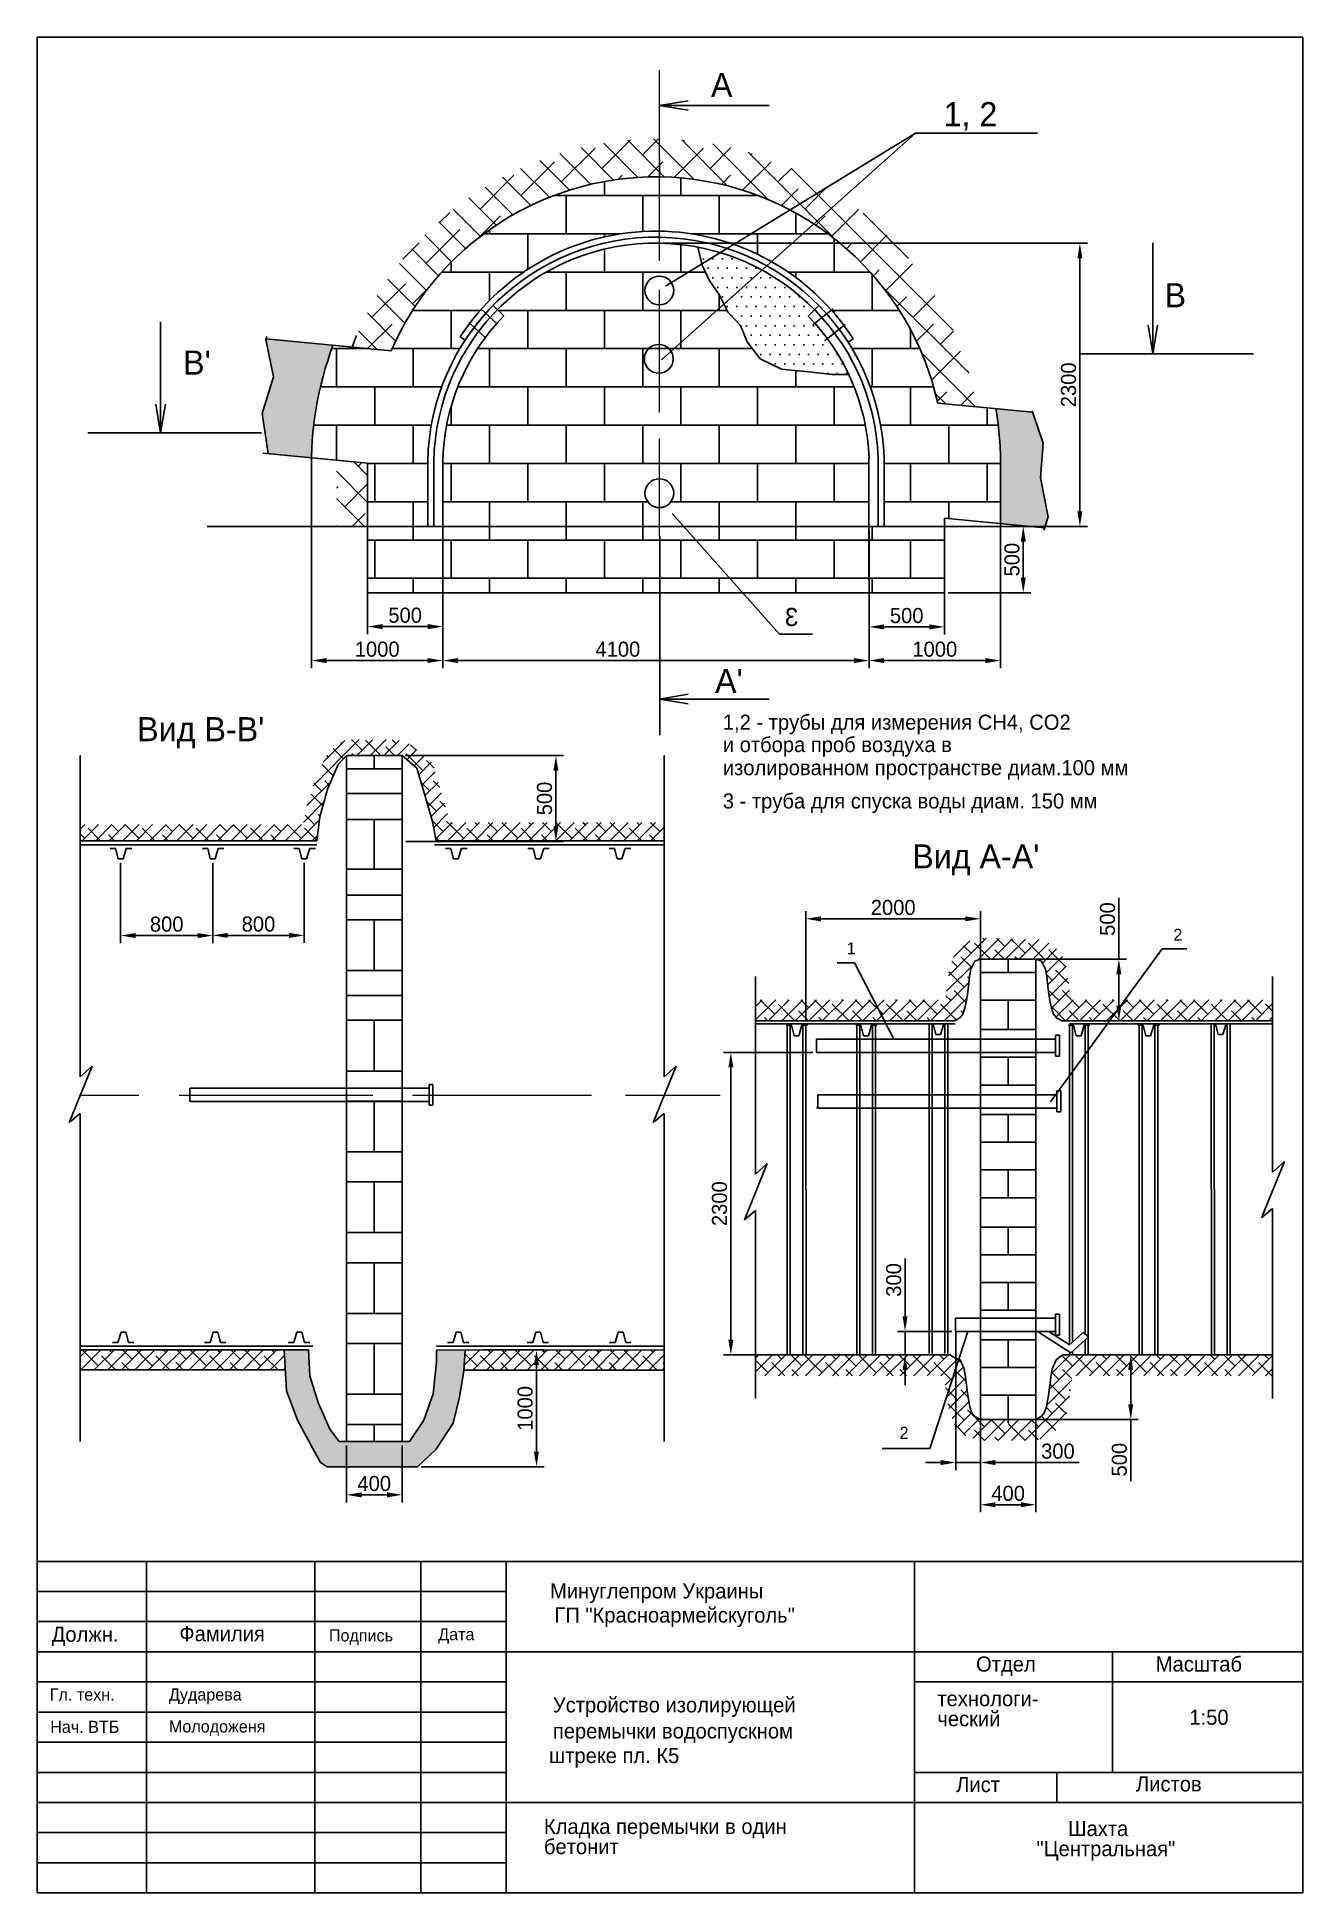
# Model space of a CAD drawing. Header units: millimetres. Extents: x 337 to 547, y -59 to 249.
import ezdxf

# ---------------------------------------------------------------- set-up
doc = ezdxf.new("R2010")
doc.units = ezdxf.units.MM
doc.dimstyles.new('ISO-25', dxfattribs={"dimtxt": 2.5, "dimasz": 2.5, "dimexe": 1.25, "dimexo": 0.625, "dimtad": 1, "dimtxsty": 'Standard', "dimcen": 2.5, "dimadec": 0, "dimazin": 0, "dimtfac": 1, "dimtmove": 0, "dimatfit": 3, "dimfxl": 0, "dimarcsym": 0})
pattern_1 = [(180, (881.691, 0), (0, 6.35), []), (90, (881.691, 0), (12.7, 8e-16), [6.35, -6.35]), (90, (875.341, 0), (12.7, 8e-16), [-6.35, 6.35])]
pattern_2 = [(135, (881.6907, 0), (2.245064, 2.245064), []), (45, (881.6907, 0), (6.735192, 2.245064), [7.9375, -4.7625])]

# ---------------------------------------------------------------- blocks, each defined once
blk = doc.blocks.new('*D1')
at = {"color": 0, "lineweight": -2}
for p, q in [((350.59, 111.56), (350.59, 98.23)), ((365.86, 111.56), (365.86, 98.23)), ((353.09, 99.48), (363.36, 99.48))]:
    blk.add_line(p, q, dxfattribs=at)
at = {"color": 0}
for points in [[(353.09, 99.9), (353.09, 99.07), (350.59, 99.48)], [(363.36, 99.9), (363.36, 99.07), (365.86, 99.48)]]:
    blk.add_solid(points, dxfattribs=at)
at = {"layer": 'Defpoints', "color": 0}
for p in [(350.59, 112.19), (365.86, 112.19), (365.86, 99.48)]:
    blk.add_point(p, dxfattribs=at)
at = {"color": 0, "insert": (358.23, 101.36), "char_height": 2.5, "attachment_point": 5}
blk.add_mtext('800', dxfattribs=at)
blk = doc.blocks.new('*D2')
at = {"color": 0, "lineweight": -2}
for p, q in [((365.86, 111.56), (365.86, 98.26)), ((381.04, 111.56), (381.04, 98.26)), ((368.36, 99.51), (378.54, 99.51))]:
    blk.add_line(p, q, dxfattribs=at)
at = {"color": 0}
for points in [[(368.36, 99.93), (368.36, 99.09), (365.86, 99.51)], [(378.54, 99.93), (378.54, 99.09), (381.04, 99.51)]]:
    blk.add_solid(points, dxfattribs=at)
at = {"layer": 'Defpoints', "color": 0}
for p in [(365.86, 112.19), (381.04, 112.19), (381.04, 99.51)]:
    blk.add_point(p, dxfattribs=at)
at = {"color": 0, "insert": (373.45, 101.38), "char_height": 2.5, "attachment_point": 5}
blk.add_mtext('800', dxfattribs=at)
blk = doc.blocks.new('*D3')
at = {"color": 0, "lineweight": -2}
for p, q in [((397.85, 129.33), (424.05, 129.33)), ((422.8, 126.83), (422.8, 117.61)), ((397.89, 115.11), (424.05, 115.11))]:
    blk.add_line(p, q, dxfattribs=at)
at = {"color": 0}
for points in [[(422.38, 126.83), (423.21, 126.83), (422.8, 129.33)], [(422.38, 117.61), (423.21, 117.61), (422.8, 115.11)]]:
    blk.add_solid(points, dxfattribs=at)
at = {"layer": 'Defpoints', "color": 0}
for p in [(397.22, 129.33), (397.27, 115.11), (422.8, 115.11)]:
    blk.add_point(p, dxfattribs=at)
at = {"color": 0, "insert": (420.92, 122.22), "char_height": 2.5, "attachment_point": 5, "rotation": 90}
blk.add_mtext('500', dxfattribs=at)
blk = doc.blocks.new('*D4')
at = {"color": 0, "lineweight": -2}
for p, q in [((388.05, 14.9), (388.05, 5.44)), ((397.27, 14.9), (397.27, 5.44)), ((390.55, 6.69), (394.77, 6.69))]:
    blk.add_line(p, q, dxfattribs=at)
at = {"color": 0}
for points in [[(390.55, 7.1), (390.55, 6.27), (388.05, 6.69)], [(394.77, 7.1), (394.77, 6.27), (397.27, 6.69)]]:
    blk.add_solid(points, dxfattribs=at)
at = {"layer": 'Defpoints', "color": 0}
for p in [(388.05, 15.52), (397.27, 15.52), (397.27, 6.69)]:
    blk.add_point(p, dxfattribs=at)
at = {"color": 0, "insert": (392.66, 8.56), "char_height": 2.5, "attachment_point": 5}
blk.add_mtext('400', dxfattribs=at)
blk = doc.blocks.new('*D8')
at = {"color": 0, "lineweight": -2}
for p, q in [((516.2, 95.55), (516.2, 105.76)), ((499.59, 95.55), (517.45, 95.55)), ((516.2, 87.84), (516.2, 93.05)), ((508.46, 85.34), (517.45, 85.34))]:
    blk.add_line(p, q, dxfattribs=at)
at = {"color": 0}
for points in [[(515.78, 93.05), (516.61, 93.05), (516.2, 95.55)], [(515.78, 87.84), (516.61, 87.84), (516.2, 85.34)]]:
    blk.add_solid(points, dxfattribs=at)
at = {"layer": 'Defpoints', "color": 0}
for p in [(498.96, 95.55), (507.84, 85.34), (516.2, 85.34)]:
    blk.add_point(p, dxfattribs=at)
at = {"color": 0, "insert": (514.32, 102.22), "char_height": 2.5, "attachment_point": 5, "rotation": 90}
blk.add_mtext('500', dxfattribs=at)
blk = doc.blocks.new('*D9')
at = {"color": 0, "lineweight": -2}
for p, q in [((493.22, 20.34), (493.22, 3.79)), ((502.44, 20.34), (502.44, 3.79)), ((495.72, 5.04), (499.94, 5.04))]:
    blk.add_line(p, q, dxfattribs=at)
at = {"color": 0}
for points in [[(495.72, 5.46), (495.72, 4.63), (493.22, 5.04)], [(499.94, 5.46), (499.94, 4.63), (502.44, 5.04)]]:
    blk.add_solid(points, dxfattribs=at)
at = {"layer": 'Defpoints', "color": 0}
for p in [(493.22, 20.96), (502.44, 20.96), (502.44, 5.04)]:
    blk.add_point(p, dxfattribs=at)
at = {"color": 0, "insert": (497.83, 6.92), "char_height": 2.5, "attachment_point": 5}
blk.add_mtext('400', dxfattribs=at)
blk = doc.blocks.new('*D10')
at = {"color": 0, "lineweight": -2}
for p, q in [((517.58, 29.92), (519.42, 29.92)), ((518.17, 27.42), (518.17, 21.69)), ((500.11, 19.19), (519.42, 19.19)), ((518.17, 19.19), (518.17, 8.98))]:
    blk.add_line(p, q, dxfattribs=at)
at = {"color": 0}
for points in [[(517.75, 27.42), (518.58, 27.42), (518.17, 29.92)], [(517.75, 21.69), (518.58, 21.69), (518.17, 19.19)]]:
    blk.add_solid(points, dxfattribs=at)
at = {"layer": 'Defpoints', "color": 0}
for p in [(516.96, 29.92), (518.17, 29.92), (499.49, 19.19)]:
    blk.add_point(p, dxfattribs=at)
at = {"color": 0, "insert": (516.29, 12.52), "char_height": 2.5, "attachment_point": 5, "rotation": 90}
blk.add_mtext('500', dxfattribs=at)
blk = doc.blocks.new('*D11')
at = {"color": 0, "lineweight": -2}
for p, q in [((465.43, 80.09), (450.58, 80.09)), ((451.83, 77.59), (451.83, 32.41)), ((465.4, 29.91), (450.58, 29.91))]:
    blk.add_line(p, q, dxfattribs=at)
at = {"color": 0}
for points in [[(451.41, 77.59), (452.24, 77.59), (451.83, 80.09)], [(451.41, 32.41), (452.24, 32.41), (451.83, 29.91)]]:
    blk.add_solid(points, dxfattribs=at)
at = {"layer": 'Defpoints', "color": 0}
for p in [(466.06, 80.09), (451.83, 29.91), (466.02, 29.91)]:
    blk.add_point(p, dxfattribs=at)
at = {"color": 0, "insert": (449.95, 55), "char_height": 2.5, "attachment_point": 5, "rotation": 90}
blk.add_mtext('2300', dxfattribs=at)
blk = doc.blocks.new('*D12')
at = {"color": 0, "lineweight": -2}
for p, q in [((464.28, 85.24), (464.28, 103.51)), ((490.75, 102.26), (466.78, 102.26)), ((493.25, 92.3), (493.25, 103.51))]:
    blk.add_line(p, q, dxfattribs=at)
at = {"color": 0}
for points in [[(466.78, 102.67), (466.78, 101.84), (464.28, 102.26)], [(490.75, 102.67), (490.75, 101.84), (493.25, 102.26)]]:
    blk.add_solid(points, dxfattribs=at)
at = {"layer": 'Defpoints', "color": 0}
for p in [(464.28, 102.26), (493.25, 91.67), (464.28, 84.61)]:
    blk.add_point(p, dxfattribs=at)
at = {"color": 0, "insert": (478.76, 104.13), "char_height": 2.5, "attachment_point": 5}
blk.add_mtext('2000', dxfattribs=at)
blk = doc.blocks.new('*D13')
at = {"color": 0, "lineweight": -2}
for p, q in [((489.13, 33.89), (489.13, 10.8)), ((493.22, 18.56), (493.22, 10.8)), ((486.63, 12.05), (484.13, 12.05)), ((489.13, 12.05), (493.22, 12.05)), ((495.72, 12.05), (509.63, 12.05))]:
    blk.add_line(p, q, dxfattribs=at)
at = {"color": 0}
for points in [[(486.63, 12.47), (486.63, 11.63), (489.13, 12.05)], [(495.72, 12.47), (495.72, 11.63), (493.22, 12.05)]]:
    blk.add_solid(points, dxfattribs=at)
at = {"layer": 'Defpoints', "color": 0}
for p in [(489.13, 34.51), (493.22, 19.19), (493.22, 12.05)]:
    blk.add_point(p, dxfattribs=at)
at = {"color": 0, "insert": (506.09, 13.92), "char_height": 2.5, "attachment_point": 5}
blk.add_mtext('300', dxfattribs=at)
blk = doc.blocks.new('*D14')
at = {"color": 0, "lineweight": -2}
for p, q in [((480.73, 36.3), (480.73, 45.88)), ((488.5, 33.8), (479.48, 33.8)), ((480.73, 29.91), (480.73, 33.8)), ((482.32, 29.91), (479.48, 29.91)), ((480.73, 27.41), (480.73, 24.91))]:
    blk.add_line(p, q, dxfattribs=at)
at = {"color": 0}
for points in [[(480.31, 36.3), (481.14, 36.3), (480.73, 33.8)], [(480.31, 27.41), (481.14, 27.41), (480.73, 29.91)]]:
    blk.add_solid(points, dxfattribs=at)
at = {"layer": 'Defpoints', "color": 0}
for p in [(480.73, 33.8), (489.13, 33.8), (482.94, 29.91)]:
    blk.add_point(p, dxfattribs=at)
at = {"color": 0, "insert": (478.85, 42.34), "char_height": 2.5, "attachment_point": 5, "rotation": 90}
blk.add_mtext('300', dxfattribs=at)
blk = doc.blocks.new('*D19')
at = {"color": 0, "lineweight": -2}
for p, q in [((410.76, 30.72), (420.83, 30.72)), ((419.58, 28.22), (419.58, 13.85)), ((400.45, 11.35), (420.83, 11.35))]:
    blk.add_line(p, q, dxfattribs=at)
at = {"color": 0}
for points in [[(419.16, 28.22), (419.99, 28.22), (419.58, 30.72)], [(419.16, 13.85), (419.99, 13.85), (419.58, 11.35)]]:
    blk.add_solid(points, dxfattribs=at)
at = {"layer": 'Defpoints', "color": 0}
for p in [(410.13, 30.72), (399.83, 11.35), (419.58, 11.35)]:
    blk.add_point(p, dxfattribs=at)
at = {"color": 0, "insert": (417.7, 21.03), "char_height": 2.5, "attachment_point": 5, "rotation": 90}
blk.add_mtext('1000', dxfattribs=at)
blk = doc.blocks.new('*D20')
at = {"color": 0, "lineweight": -2}
for p, q in [((404.06, 170.82), (404.06, 143.86)), ((474.75, 164.47), (474.75, 143.86)), ((406.56, 145.11), (472.25, 145.11))]:
    blk.add_line(p, q, dxfattribs=at)
at = {"color": 0}
for points in [[(406.56, 145.52), (406.56, 144.69), (404.06, 145.11)], [(472.25, 145.52), (472.25, 144.69), (474.75, 145.11)]]:
    blk.add_solid(points, dxfattribs=at)
at = {"layer": 'Defpoints', "color": 0}
for p in [(404.06, 171.45), (474.75, 165.1), (474.75, 145.11)]:
    blk.add_point(p, dxfattribs=at)
at = {"color": 0, "insert": (433.08, 146.98), "char_height": 2.5, "attachment_point": 5}
blk.add_mtext('4100', dxfattribs=at)
blk = doc.blocks.new('*D21')
at = {"color": 0, "lineweight": -2}
for p, q in [((474.75, 166.73), (474.75, 143.86)), ((496.57, 166.73), (496.57, 143.86)), ((477.25, 145.11), (494.07, 145.11))]:
    blk.add_line(p, q, dxfattribs=at)
at = {"color": 0}
for points in [[(477.25, 145.52), (477.25, 144.69), (474.75, 145.11)], [(494.07, 145.52), (494.07, 144.69), (496.57, 145.11)]]:
    blk.add_solid(points, dxfattribs=at)
at = {"layer": 'Defpoints', "color": 0}
for p in [(474.75, 167.36), (496.57, 167.36), (496.57, 145.11)]:
    blk.add_point(p, dxfattribs=at)
at = {"color": 0, "insert": (485.66, 146.98), "char_height": 2.5, "attachment_point": 5}
blk.add_mtext('1000', dxfattribs=at)
blk = doc.blocks.new('*D22')
at = {"color": 0, "lineweight": -2}
for p, q in [((440.59, 214.35), (510.98, 214.35)), ((509.73, 211.85), (509.73, 169.86)), ((441.54, 167.36), (510.98, 167.36))]:
    blk.add_line(p, q, dxfattribs=at)
at = {"color": 0}
for points in [[(509.32, 211.85), (510.15, 211.85), (509.73, 214.35)], [(509.32, 169.86), (510.15, 169.86), (509.73, 167.36)]]:
    blk.add_solid(points, dxfattribs=at)
at = {"layer": 'Defpoints', "color": 0}
for p in [(439.96, 214.35), (440.91, 167.36), (509.73, 167.36)]:
    blk.add_point(p, dxfattribs=at)
at = {"color": 0, "insert": (507.86, 190.85), "char_height": 2.5, "attachment_point": 5, "rotation": 90}
blk.add_mtext('2300', dxfattribs=at)
blk = doc.blocks.new('*D23')
at = {"color": 0, "lineweight": -2}
for p, q in [((487.88, 167.36), (501.59, 167.36)), ((500.34, 164.86), (500.34, 158.85)), ((487.87, 156.35), (501.59, 156.35))]:
    blk.add_line(p, q, dxfattribs=at)
at = {"color": 0}
for points in [[(499.93, 164.86), (500.76, 164.86), (500.34, 167.36)], [(499.93, 158.85), (500.76, 158.85), (500.34, 156.35)]]:
    blk.add_solid(points, dxfattribs=at)
at = {"layer": 'Defpoints', "color": 0}
for p in [(487.26, 167.36), (487.25, 156.35), (500.34, 156.35)]:
    blk.add_point(p, dxfattribs=at)
at = {"color": 0, "insert": (498.47, 161.85), "char_height": 2.5, "attachment_point": 5, "rotation": 90}
blk.add_mtext('500', dxfattribs=at)
blk = doc.blocks.new('*D24')
at = {"color": 0, "lineweight": -2}
for p, q in [((382.25, 178.14), (382.25, 143.86)), ((404.04, 177.18), (404.04, 143.86)), ((384.75, 145.11), (401.54, 145.11))]:
    blk.add_line(p, q, dxfattribs=at)
at = {"color": 0}
for points in [[(384.75, 145.52), (384.75, 144.69), (382.25, 145.11)], [(401.54, 145.52), (401.54, 144.69), (404.04, 145.11)]]:
    blk.add_solid(points, dxfattribs=at)
at = {"layer": 'Defpoints', "color": 0}
for p in [(382.25, 178.77), (404.04, 177.8), (404.04, 145.11)]:
    blk.add_point(p, dxfattribs=at)
at = {"color": 0, "insert": (393.15, 146.98), "char_height": 2.5, "attachment_point": 5}
blk.add_mtext('1000', dxfattribs=at)
blk = doc.blocks.new('*D25')
at = {"color": 0, "lineweight": -2}
for p, q in [((474.75, 162.31), (474.75, 149.44)), ((487.25, 162.18), (487.25, 149.44)), ((484.75, 150.69), (477.25, 150.69))]:
    blk.add_line(p, q, dxfattribs=at)
at = {"color": 0}
for points in [[(477.25, 151.11), (477.25, 150.27), (474.75, 150.69)], [(484.75, 151.11), (484.75, 150.27), (487.25, 150.69)]]:
    blk.add_solid(points, dxfattribs=at)
at = {"layer": 'Defpoints', "color": 0}
for p in [(474.75, 162.93), (487.25, 162.8), (474.75, 150.69)]:
    blk.add_point(p, dxfattribs=at)
at = {"color": 0, "insert": (481, 152.56), "char_height": 2.5, "attachment_point": 5}
blk.add_mtext('500', dxfattribs=at)
blk = doc.blocks.new('*D26')
at = {"color": 0, "lineweight": -2}
for p, q in [((391.54, 165.86), (391.54, 149.49)), ((404.04, 165.73), (404.04, 149.49)), ((401.54, 150.74), (394.04, 150.74))]:
    blk.add_line(p, q, dxfattribs=at)
at = {"color": 0}
for points in [[(394.04, 151.16), (394.04, 150.32), (391.54, 150.74)], [(401.54, 151.16), (401.54, 150.32), (404.04, 150.74)]]:
    blk.add_solid(points, dxfattribs=at)
at = {"layer": 'Defpoints', "color": 0}
for p in [(391.54, 166.49), (404.04, 166.36), (391.54, 150.74)]:
    blk.add_point(p, dxfattribs=at)
at = {"color": 0, "insert": (397.79, 152.62), "char_height": 2.5, "attachment_point": 5}
blk.add_mtext('500', dxfattribs=at)

msp = doc.modelspace()

# ---------------------------------------------------------------- hatches: boundary and pattern name
h = msp.add_hatch()
h.set_pattern_fill('ANSI38', color=256, style=0)
h.set_pattern_definition(pattern_2)
h.paths.add_polyline_path([(439.961, 228.339), (439.961, 231.643, -0.3595456), (492.683, 187.183), (486.142, 187.809, 0.3486617), (439.961, 225.353)])
h.paths.add_polyline_path([(439.961, 231.643), (439.961, 225.353, 0.3023223), (395.471, 196.488), (388.984, 197.109), (389.724, 199.046, -0.3016138)])
h = msp.add_hatch()
h.set_pattern_fill('BRICK', color=256, style=0)
h.set_pattern_definition(pattern_1)
h.paths.add_polyline_path([(471.278, 197.929), (472.12, 198.469, 0.2517057), (439.961, 216.352), (439.961, 225.353, -0.3486617), (486.142, 187.809), (495.795, 186.885, -0.0425202), (496.571, 177.21), (496.571, 167.824), (487.257, 168.715), (487.256, 167.355), (477.245, 167.355), (477.245, 178.757, 0.1349998)])
h.paths.add_polyline_path([(385.818, 197.412), (395.471, 196.488, -0.3023223), (439.961, 225.353), (439.961, 216.352, 0.2563067), (406.928, 198.84), (407.764, 198.29, 0.1549431), (401.562, 176.23), (401.562, 167.355), (391.562, 167.355), (391.562, 177.875), (382.25, 178.767, -0.0835957)])
h = msp.add_hatch()
h.set_pattern_fill('BRICK', color=256, style=0)
h.set_pattern_definition(pattern_1)
h.paths.add_polyline_path([(442.349, 172.869, -0.4142136), (439.961, 170.48), (439.961, 167.355), (474.745, 167.355), (474.745, 178.714, 0.1017331), (471.397, 192.558), (468.662, 192.557), (465.237, 192.928), (460.224, 193.428), (456.714, 195.18), (454.538, 198.014), (453.438, 200.681), (451.394, 202.878), (449.943, 205.718), (448.215, 208.21), (447.06, 210.71), (446.346, 213.696, 0.2510323), (413.105, 203.325), (414.167, 202.282), (413.023, 201.043, 0.1931803), (404.062, 176.272), (404.062, 167.355), (439.961, 167.355), (439.961, 170.48, -0.4142136), (437.572, 172.869, -1)])
h.paths.add_polyline_path([(437.572, 206.512, -1), (442.349, 206.512, -1)], flags=16)
h = msp.add_hatch()
h.set_pattern_fill('DOTS', color=256, style=0)
h.set_pattern_definition([(180, (874.2987, 141.9309), (-0.79375, 1.5875), [0, -1.5875])])
h.paths.add_polyline_path([(453.438, 200.681), (454.538, 198.014), (456.714, 195.18), (460.224, 193.428), (465.237, 192.928), (468.662, 192.557), (471.397, 192.558, 0.0840321), (464.657, 202.248), (465.728, 203.298, 0.1526515), (446.346, 213.696), (447.06, 210.71), (448.215, 208.21), (449.943, 205.718), (451.394, 202.878)])
for points in [[(385.818, 197.412), (374.719, 198.474), (374.696, 198.384), (375.971, 192.171), (374.058, 186.118), (375.042, 179.457), (382.25, 178.767, -0.0835957)], [(496.571, 177.21), (496.571, 167.824), (503.888, 167.124), (504.468, 168.98), (503.204, 175.439), (503.625, 181.196), (501.877, 186.303), (495.795, 186.885, -0.0425202)], [(381.961, 26.443), (381.744, 30.747), (377.745, 30.747), (378.111, 23.957), (379.931, 19.085), (382.207, 14.862), (383.733, 12.03), (384.872, 11.354), (399.826, 11.354), (402.946, 14.278), (405.742, 18.565), (406.791, 22.956), (407.538, 27.224), (407.738, 30.715), (402.999, 30.713), (402.999, 28.764), (402.415, 23.462), (400.881, 19.086), (398.486, 15.523), (386.832, 15.523), (385.298, 17.574), (383.355, 22.02)]]:
    msp.add_hatch(color=256).paths.add_polyline_path(points)
h = msp.add_hatch()
h.set_pattern_fill('ANSI38', color=256, style=0)
h.set_pattern_definition(pattern_2)
h.paths.add_polyline_path([(386.391, 178.37), (391.562, 177.875), (391.562, 167.355), (386.391, 167.355)])
h = msp.add_hatch()
h.set_pattern_fill('BRICK', color=256, style=0)
h.set_pattern_definition(pattern_1)
h.paths.add_polyline_path([(391.562, 167.355), (487.256, 167.355), (487.245, 156.345), (391.562, 156.345)])
h = msp.add_hatch()
h.set_pattern_fill('ANSI38', color=256, scale=0.5, style=0)
h.paths.add_polyline_path([(383.659, 119.182), (384.898, 123.778), (386.682, 127.849), (388.05, 129.332), (397.269, 129.332), (399.718, 127.253), (401.107, 122.599), (402.351, 118.432), (402.923, 115.22), (405.829, 115.22), (405.311, 118.123), (403.741, 123.385), (402.352, 128.039), (398.904, 131.051), (397.173, 131.837), (394.781, 131.99), (392.422, 131.99), (389.809, 131.99), (388.109, 131.99), (386.507, 131.222), (384.855, 129.509), (383.394, 126.781), (382.558, 124.556), (381.561, 121.386), (380.865, 117.91), (343.894, 117.91), (343.894, 115.22), (383.159, 115.22)])
h = msp.add_hatch()
h.set_pattern_fill('ANSI38', color=256, scale=0.5, style=0)
h.paths.add_polyline_path([(440.78, 118.26), (405.287, 118.26), (405.829, 115.22), (440.78, 115.22)])
h = msp.add_hatch()
h.set_pattern_fill('ANSI38', color=256, scale=0.5, style=0)
h.paths.add_polyline_path([(507.697, 93.203), (507.443, 94.558), (506.806, 96.159), (506.379, 96.912), (503.743, 98.786), (493.233, 99.053), (491.151, 98.527), (488.961, 96.315), (488.252, 94.654), (488.004, 93.414), (487.756, 91.432), (487.568, 89.88), (487.369, 88.84), (455.91, 88.84), (455.91, 85.34), (488.924, 85.34), (489.817, 85.814), (490.315, 86.453), (490.648, 87.45), (490.849, 88.446), (491.029, 89.342), (491.23, 91.012), (491.44, 92.751), (491.661, 93.898), (492.035, 94.686), (492.288, 95.219), (493.224, 95.553), (502.443, 95.553), (503.379, 95.219), (503.632, 94.686), (504.006, 93.898), (504.227, 92.751), (504.437, 91.012), (504.638, 89.342), (504.819, 88.446), (505.019, 87.45), (505.352, 86.453), (505.85, 85.814), (506.743, 85.34), (541.703, 85.34), (541.703, 88.84), (508.31, 88.84), (508.25, 89.137), (508.096, 89.898), (507.911, 91.431)])
h = msp.add_hatch()
h.set_pattern_fill('ANSI38', color=256, scale=0.5, style=0)
h.paths.add_polyline_path([(377.925, 27.418), (377.745, 30.747), (343.894, 30.747), (343.894, 27.418)])
h = msp.add_hatch()
h.set_pattern_fill('ANSI38', color=256, scale=0.5, style=0)
h.paths.add_polyline_path([(440.78, 27.393), (440.78, 30.722), (407.738, 30.715), (407.547, 27.385)])
h = msp.add_hatch()
h.set_pattern_fill('ANSI38', color=256, scale=0.5, style=0)
h.paths.add_polyline_path([(490.109, 28.53), (489.856, 29.063), (488.919, 29.397), (488.192, 29.914), (455.91, 29.907), (455.91, 26.407), (486.754, 26.414), (487.253, 25.983), (487.441, 24.436), (487.863, 21.624), (488.166, 20.237), (489.009, 18.254), (490.573, 16.655), (493.055, 15.715), (502.443, 15.686), (504.911, 16.54), (506.55, 18.096), (507.472, 20.146), (508.024, 22.766), (508.227, 24.436), (508.428, 26.095), (508.582, 26.419), (541.703, 26.427), (541.703, 29.927), (506.951, 29.919), (506.581, 29.699), (506.209, 29.442), (505.812, 29.063), (505.558, 28.53), (505.184, 27.743), (504.963, 26.596), (504.752, 24.857), (504.55, 23.187), (504.369, 22.292), (504.168, 21.295), (503.834, 20.298), (503.336, 19.66), (502.443, 19.186), (493.224, 19.186), (492.331, 19.66), (491.833, 20.298), (491.499, 21.295), (491.298, 22.292), (491.117, 23.187), (490.915, 24.857), (490.704, 26.596), (490.483, 27.743)])

# ---------------------------------------------------------------- linework, layer by layer
for p, q in [((336.73, 248.545), (546.73, 248.545)), ((336.73, 248.545), (336.73, -59.354)), ((546.73, 248.545), (546.73, -59.354)), ((439.961, 237.206), (444.737, 237.993)), ((439.961, 237.206), (444.737, 236.418)), ((439.961, 237.206), (458.179, 237.206)), ((482.483, 232.602), (440.326, 195.009)), ((441.006, 207.238), (482.483, 232.602)), ((482.452, 232.597), (502.703, 232.597)), ((439.961, 225.353), (439.961, 228.339)), ((446.346, 213.696), (447.06, 210.71)), ((521.824, 195.993), (521.824, 214.421)), ((447.06, 210.71), (448.215, 208.21)), ((448.215, 208.21), (449.943, 205.718)), ((414.167, 202.282), (412.392, 204.025)), ((449.943, 205.718), (451.394, 202.878)), ((466.443, 203.998), (464.657, 202.248)), ((357.222, 182.891), (357.222, 201.319)), ((413.023, 201.043), (414.167, 202.282)), ((451.394, 202.878), (453.438, 200.681)), ((453.438, 200.681), (454.538, 198.014)), ((521.824, 195.993), (521.037, 200.769)), ((521.824, 195.993), (522.611, 200.769)), ((374.82, 198.854), (374.696, 198.384)), ((374.696, 198.384), (375.971, 192.171)), ((395.471, 196.488), (374.719, 198.474)), ((389.724, 199.046), (388.984, 197.109)), ((406.928, 198.84), (407.764, 198.29)), ((454.538, 198.014), (456.714, 195.18)), ((472.12, 198.469), (471.278, 197.929)), ((456.714, 195.18), (460.224, 193.428)), ((509.733, 195.989), (538.564, 195.989)), ((375.971, 192.171), (374.058, 186.118)), ((460.224, 193.428), (465.237, 192.928)), ((465.237, 192.928), (468.662, 192.557)), ((468.662, 192.557), (471.397, 192.558)), ((357.222, 182.891), (356.435, 187.667)), ((357.222, 182.891), (358.01, 187.667)), ((374.058, 186.118), (375.042, 179.457)), ((501.877, 186.303), (486.142, 187.809)), ((501.798, 186.531), (503.625, 181.196)), ((345.132, 182.887), (373.963, 182.887)), ((391.542, 177.877), (374.218, 179.536)), ((474.745, 158.49), (474.745, 178.757)), ((476.245, 167.355), (476.245, 178.757)), ((477.245, 167.355), (477.245, 178.757)), ((503.625, 181.196), (503.204, 175.439)), ((391.562, 156.345), (391.562, 177.875)), ((401.562, 167.355), (401.562, 176.23)), ((402.562, 167.355), (402.562, 176.23)), ((404.062, 167.355), (404.062, 176.23)), ((496.571, 177.21), (496.571, 165.154)), ((503.204, 175.439), (504.468, 168.98)), ((442.085, 169.506), (459.924, 149.498)), ((487.245, 167.355), (364.926, 167.355)), ((487.257, 168.715), (487.245, 156.345)), ((503.888, 167.124), (487.257, 168.715)), ((504.468, 168.98), (503.763, 166.726)), ((440.03, 165.826), (440.03, 132.71)), ((487.245, 156.345), (391.562, 156.345)), ((459.924, 149.498), (465.35, 149.498)), ((439.961, 138.728), (444.737, 139.515)), ((439.961, 138.728), (444.737, 137.94)), ((439.961, 138.728), (458.179, 138.728)), ((343.894, 129.332), (343.894, 76.019)), ((386.682, 127.849), (388.05, 129.332)), ((388.05, 129.332), (388.05, 15.523)), ((388.05, 129.332), (397.269, 129.332)), ((392.659, 129.332), (392.659, 127.141)), ((397.269, 129.332), (397.269, 15.523)), ((399.718, 127.253), (397.269, 129.332)), ((440.78, 129.332), (440.78, 76.019)), ((384.898, 123.778), (386.682, 127.849)), ((388.05, 127.141), (397.269, 127.141)), ((401.107, 122.599), (399.718, 127.253)), ((383.659, 119.182), (384.898, 123.778)), ((388.05, 123.025), (397.269, 123.025)), ((402.351, 118.432), (401.107, 122.599)), ((383.659, 119.182), (383.159, 115.22)), ((383.659, 119.182), (383.659, 119.182)), ((388.05, 118.724), (397.269, 118.724)), ((392.659, 118.724), (392.659, 110.491)), ((402.351, 118.432), (402.923, 115.22)), ((343.894, 115.22), (383.159, 115.22)), ((343.894, 114.54), (383.159, 114.54)), ((349.753, 113.943), (348.874, 113.943)), ((350.193, 112.187), (349.753, 113.943)), ((351.512, 113.943), (350.984, 112.187)), ((352.441, 113.943), (351.512, 113.943)), ((365.029, 113.943), (364.149, 113.943)), ((365.468, 112.187), (365.029, 113.943)), ((366.787, 113.943), (366.26, 112.187)), ((367.717, 113.943), (366.787, 113.943)), ((380.204, 113.943), (379.325, 113.943)), ((380.644, 112.187), (380.204, 113.943)), ((381.963, 113.943), (381.435, 112.187)), ((382.892, 113.943), (381.963, 113.943)), ((402.648, 114.54), (440.78, 114.54)), ((402.923, 115.22), (440.78, 115.22)), ((405.363, 113.943), (404.484, 113.943)), ((405.803, 112.187), (405.363, 113.943)), ((407.122, 113.943), (406.594, 112.187)), ((408.051, 113.943), (407.122, 113.943)), ((419.016, 113.943), (418.137, 113.943)), ((419.456, 112.187), (419.016, 113.943)), ((420.775, 113.943), (420.248, 112.187)), ((421.704, 113.943), (420.775, 113.943)), ((432.53, 113.943), (431.65, 113.943)), ((432.97, 112.187), (432.53, 113.943)), ((434.289, 113.943), (433.761, 112.187)), ((435.218, 113.943), (434.289, 113.943)), ((350.984, 112.187), (350.193, 112.187)), ((366.26, 112.187), (365.468, 112.187)), ((381.435, 112.187), (380.644, 112.187)), ((406.594, 112.187), (405.803, 112.187)), ((420.248, 112.187), (419.456, 112.187)), ((433.761, 112.187), (432.97, 112.187)), ((388.05, 110.491), (397.269, 110.491)), ((388.05, 106.19), (397.269, 106.19)), ((388.05, 102.074), (397.269, 102.074)), ((392.659, 102.074), (392.659, 93.657)), ((492.288, 95.219), (493.224, 95.553)), ((493.224, 95.553), (493.224, 19.186)), ((493.224, 95.553), (502.443, 95.553)), ((497.834, 95.553), (497.834, 93.324)), ((502.443, 95.553), (502.443, 19.186)), ((503.379, 95.219), (502.443, 95.553)), ((504.876, 71.872), (523.395, 97.296)), ((523.395, 97.296), (527.46, 97.296)), ((388.05, 93.657), (397.269, 93.657)), ((455.91, 92.661), (455.91, 59.909)), ((472.359, 94.947), (469.467, 94.947)), ((478.879, 82.286), (472.359, 94.947)), ((491.23, 91.012), (491.44, 92.751)), ((491.44, 92.751), (491.661, 93.898)), ((491.661, 93.898), (492.035, 94.686)), ((492.035, 94.686), (492.288, 95.219)), ((493.224, 93.324), (502.443, 93.324)), ((503.632, 94.686), (503.379, 95.219)), ((504.006, 93.898), (503.632, 94.686)), ((504.227, 92.751), (504.006, 93.898)), ((504.437, 91.012), (504.227, 92.751)), ((541.703, 92.661), (541.703, 60.227)), ((388.05, 89.54), (397.269, 89.54)), ((490.849, 88.446), (491.029, 89.342)), ((491.029, 89.342), (491.23, 91.012)), ((504.638, 89.342), (504.437, 91.012)), ((504.819, 88.446), (504.638, 89.342)), ((489.817, 85.814), (490.315, 86.453)), ((490.315, 86.453), (490.648, 87.45)), ((490.648, 87.45), (490.849, 88.446)), ((493.224, 88.77), (502.443, 88.77)), ((497.834, 88.77), (497.834, 83.882)), ((505.019, 87.45), (504.819, 88.446)), ((505.352, 86.453), (505.019, 87.45)), ((505.85, 85.814), (505.352, 86.453)), ((388.05, 85.424), (397.269, 85.424)), ((392.659, 85.424), (392.659, 77.006)), ((455.91, 85.34), (488.924, 85.34)), ((455.91, 84.825), (489.06, 84.825)), ((461.869, 84.612), (460.989, 84.612)), ((461.174, 84.612), (461.187, 29.919)), ((461.674, 84.612), (461.687, 29.919)), ((462.308, 82.856), (461.869, 84.612)), ((463.627, 84.612), (463.1, 82.856)), ((464.556, 84.612), (463.627, 84.612)), ((463.782, 84.612), (463.795, 29.919)), ((464.282, 84.612), (464.295, 29.919)), ((473.414, 84.612), (472.535, 84.612)), ((472.72, 84.612), (472.733, 29.919)), ((473.22, 84.612), (473.233, 29.919)), ((473.854, 82.856), (473.414, 84.612)), ((475.173, 84.612), (474.645, 82.856)), ((476.102, 84.612), (475.173, 84.612)), ((475.328, 84.612), (475.341, 29.919)), ((475.828, 84.612), (475.841, 29.919)), ((485.396, 84.825), (484.517, 84.825)), ((484.702, 84.825), (484.715, 30.132)), ((485.202, 84.825), (485.215, 30.132)), ((485.836, 83.069), (485.396, 84.825)), ((487.155, 84.825), (486.627, 83.069)), ((488.084, 84.825), (487.155, 84.825)), ((487.31, 84.825), (487.322, 30.132)), ((487.81, 84.825), (487.822, 30.132)), ((488.924, 85.34), (489.817, 85.814)), ((493.224, 83.882), (502.443, 83.882)), ((506.743, 85.34), (505.85, 85.814)), ((506.743, 85.34), (541.703, 85.34)), ((506.743, 85.34), (541.703, 85.34)), ((506.743, 85.34), (541.703, 85.34)), ((506.743, 85.34), (541.703, 85.34)), ((508.7, 84.612), (507.82, 84.612)), ((508.005, 84.825), (541.703, 84.825)), ((508.005, 84.612), (508.018, 31.577)), ((508.505, 84.612), (508.518, 32.03)), ((509.139, 82.856), (508.7, 84.612)), ((510.459, 84.612), (509.931, 82.856)), ((511.388, 84.612), (510.459, 84.612)), ((510.613, 84.612), (510.625, 33.318)), ((511.113, 84.612), (511.126, 29.919)), ((520.245, 84.612), (519.366, 84.612)), ((519.551, 84.612), (519.564, 29.919)), ((520.051, 84.612), (520.064, 29.919)), ((520.685, 82.856), (520.245, 84.612)), ((522.004, 84.612), (521.476, 82.856)), ((522.933, 84.612), (522.004, 84.612)), ((522.159, 84.612), (522.172, 29.919)), ((522.659, 84.612), (522.672, 29.919)), ((532.227, 84.825), (531.348, 84.825)), ((531.533, 84.825), (531.546, 29.924)), ((532.033, 84.825), (532.046, 29.925)), ((532.667, 83.069), (532.227, 84.825)), ((533.986, 84.825), (533.458, 83.069)), ((534.915, 84.825), (533.986, 84.825)), ((534.141, 84.825), (534.154, 29.925)), ((534.641, 84.825), (534.654, 29.925)), ((463.1, 82.856), (462.308, 82.856)), ((466.057, 80.085), (466.057, 82.286)), ((466.057, 82.286), (505.699, 82.286)), ((505.699, 80.085), (466.057, 80.085)), ((474.645, 82.856), (473.854, 82.856)), ((486.627, 83.069), (485.836, 83.069)), ((506.348, 82.93), (505.708, 82.93)), ((505.708, 79.448), (505.708, 82.93)), ((506.348, 79.448), (506.348, 82.93)), ((509.931, 82.856), (509.139, 82.856)), ((521.476, 82.856), (520.685, 82.856)), ((533.458, 83.069), (532.667, 83.069)), ((345.856, 77.786), (342.065, 68.448)), ((343.894, 76.019), (345.856, 77.786)), ((388.05, 77.006), (397.269, 77.006)), ((442.742, 77.786), (438.951, 68.448)), ((440.78, 76.019), (442.742, 77.786)), ((493.224, 79.282), (502.443, 79.282)), ((497.834, 79.282), (497.834, 74.681)), ((505.708, 79.448), (506.348, 79.448)), ((362.086, 74.137), (362.086, 71.945)), ((362.12, 74.145), (401.761, 74.145)), ((401.77, 71.331), (401.77, 74.789)), ((402.41, 74.789), (401.77, 74.789)), ((402.41, 71.331), (402.41, 74.789)), ((493.224, 74.681), (502.443, 74.681)), ((493.224, 74.681), (502.443, 74.681)), ((401.761, 71.945), (362.12, 71.945)), ((388.05, 72.015), (397.269, 72.015)), ((392.659, 72.015), (392.659, 63.598)), ((401.77, 71.331), (402.41, 71.331)), ((466.023, 70.914), (466.068, 70.914)), ((466.272, 70.867), (466.272, 73.068)), ((466.272, 73.068), (505.914, 73.068)), ((505.914, 70.867), (466.272, 70.867)), ((506.563, 73.711), (505.923, 73.711)), ((505.923, 70.23), (505.923, 73.711)), ((506.563, 70.23), (506.563, 73.711)), ((342.065, 68.448), (343.894, 69.963)), ((343.894, 69.963), (343.894, 15.523)), ((438.951, 68.448), (440.78, 69.963)), ((440.78, 69.963), (440.78, 15.523)), ((493.224, 69.793), (502.443, 69.793)), ((497.834, 69.793), (497.834, 65.193)), ((505.923, 70.23), (506.563, 70.23)), ((493.224, 65.193), (502.443, 65.193)), ((388.05, 63.598), (397.269, 63.598)), ((457.872, 61.675), (454.081, 52.338)), ((455.91, 59.909), (457.872, 61.675)), ((543.665, 61.994), (539.874, 52.657)), ((541.703, 60.227), (543.665, 61.994)), ((388.05, 58.607), (397.269, 58.607)), ((392.659, 58.607), (392.659, 50.19)), ((493.224, 60.593), (502.443, 60.593)), ((497.834, 60.593), (497.834, 55.992)), ((493.224, 55.992), (502.443, 55.992)), ((493.224, 55.992), (502.443, 55.992)), ((454.081, 52.338), (455.91, 53.852)), ((455.91, 53.852), (455.91, 22.66)), ((539.874, 52.657), (541.703, 54.171)), ((541.703, 54.171), (541.703, 22.66)), ((388.05, 50.19), (397.269, 50.19)), ((493.224, 51.104), (502.443, 51.104)), ((497.834, 51.104), (497.834, 46.504)), ((493.224, 46.504), (502.443, 46.504)), ((388.05, 45.199), (397.269, 45.199)), ((392.659, 45.199), (392.659, 36.782)), ((493.224, 41.904), (502.443, 41.904)), ((497.834, 41.904), (497.834, 37.303)), ((493.224, 37.303), (502.443, 37.303)), ((493.224, 37.303), (502.443, 37.303)), ((388.05, 36.782), (397.269, 36.782)), ((489.104, 35.997), (505.699, 35.997)), ((489.104, 35.997), (489.104, 33.796)), ((505.708, 33.16), (505.708, 36.642)), ((505.708, 36.642), (506.348, 36.642)), ((506.348, 33.16), (506.348, 36.642)), ((382.498, 31.346), (343.894, 31.346)), ((349.21, 31.942), (350.139, 31.942)), ((350.139, 31.942), (350.667, 33.698)), ((350.667, 33.698), (351.458, 33.698)), ((351.458, 33.698), (351.898, 31.942)), ((351.898, 31.942), (352.777, 31.942)), ((364.486, 31.942), (365.415, 31.942)), ((365.415, 31.942), (365.942, 33.698)), ((365.942, 33.698), (366.734, 33.698)), ((366.734, 33.698), (367.174, 31.942)), ((367.174, 31.942), (368.053, 31.942)), ((378.387, 31.942), (379.316, 31.942)), ((379.316, 31.942), (379.843, 33.698)), ((379.843, 33.698), (380.635, 33.698)), ((380.635, 33.698), (381.075, 31.942)), ((381.075, 31.942), (381.954, 31.942)), ((388.05, 31.791), (397.269, 31.791)), ((392.659, 31.791), (392.659, 23.373)), ((440.78, 31.346), (402.978, 31.346)), ((404.807, 31.942), (405.736, 31.942)), ((405.736, 31.942), (406.264, 33.698)), ((406.264, 33.698), (407.055, 33.698)), ((407.055, 33.698), (407.495, 31.942)), ((407.495, 31.942), (408.375, 31.942)), ((418.022, 31.942), (418.952, 31.942)), ((418.952, 31.942), (419.479, 33.698)), ((419.479, 33.698), (420.271, 33.698)), ((420.271, 33.698), (420.71, 31.942)), ((420.71, 31.942), (421.59, 31.942)), ((431.687, 31.942), (432.616, 31.942)), ((432.616, 31.942), (433.144, 33.698)), ((433.144, 33.698), (433.935, 33.698)), ((433.935, 33.698), (434.375, 31.942)), ((434.375, 31.942), (435.254, 31.942)), ((491.139, 33.796), (484.813, 14.382)), ((505.699, 33.796), (489.104, 33.796)), ((493.224, 32.416), (502.443, 32.416)), ((497.834, 32.416), (497.834, 27.815)), ((502.689, 33.796), (508.22, 30.239)), ((504.568, 33.796), (508.018, 31.577)), ((505.708, 33.16), (506.348, 33.16)), ((508.018, 31.577), (510.265, 33.614)), ((508.22, 30.239), (511.147, 32.891)), ((510.265, 33.614), (511.147, 32.891)), ((510.626, 32.419), (510.626, 29.919)), ((343.894, 30.747), (381.744, 30.747)), ((377.745, 30.747), (378.111, 23.957)), ((381.744, 30.747), (381.961, 26.443)), ((402.415, 23.462), (402.999, 28.764)), ((402.999, 30.713), (440.78, 30.722)), ((402.999, 28.764), (402.999, 30.713)), ((407.538, 27.224), (407.738, 30.715)), ((455.91, 29.907), (488.192, 29.914)), ((488.919, 29.397), (488.192, 29.914)), ((489.856, 29.063), (488.919, 29.397)), ((490.109, 28.53), (489.856, 29.063)), ((490.483, 27.743), (490.109, 28.53)), ((490.704, 26.596), (490.483, 27.743)), ((493.224, 27.815), (502.443, 27.815)), ((504.963, 26.596), (505.184, 27.743)), ((505.184, 27.743), (505.558, 28.53)), ((505.558, 28.53), (505.812, 29.063)), ((505.812, 29.063), (506.209, 29.442)), ((506.209, 29.442), (506.581, 29.699)), ((506.581, 29.699), (506.951, 29.919)), ((506.951, 29.919), (541.703, 29.927)), ((508.018, 30.368), (508.018, 29.919)), ((508.518, 30.509), (508.518, 29.919)), ((343.894, 27.418), (377.925, 27.418)), ((381.961, 26.443), (383.355, 22.02)), ((406.791, 22.956), (407.538, 27.224)), ((407.547, 27.385), (440.78, 27.393)), ((490.915, 24.857), (490.704, 26.596)), ((491.117, 23.187), (490.915, 24.857)), ((504.55, 23.187), (504.752, 24.857)), ((504.752, 24.857), (504.963, 26.596)), ((378.111, 23.957), (379.931, 19.085)), ((383.355, 22.02), (385.298, 17.574)), ((388.05, 23.373), (397.269, 23.373)), ((400.881, 19.086), (402.415, 23.462)), ((405.742, 18.565), (406.782, 22.918)), ((491.298, 22.292), (491.117, 23.187)), ((491.499, 21.295), (491.298, 22.292)), ((493.224, 23.215), (502.443, 23.215)), ((497.834, 23.215), (497.834, 18.614)), ((504.168, 21.295), (504.369, 22.292)), ((504.369, 22.292), (504.55, 23.187)), ((379.931, 19.085), (382.207, 14.862)), ((398.486, 15.523), (400.881, 19.086)), ((402.946, 14.278), (405.742, 18.565)), ((491.833, 20.298), (491.499, 21.295)), ((492.331, 19.66), (491.833, 20.298)), ((493.224, 19.186), (492.331, 19.66)), ((493.224, 19.186), (502.443, 19.186)), ((502.443, 19.186), (503.336, 19.66)), ((503.336, 19.66), (503.834, 20.298)), ((503.834, 20.298), (504.168, 21.295)), ((385.298, 17.574), (386.832, 15.523)), ((386.832, 15.523), (398.486, 15.523)), ((388.05, 18.382), (397.269, 18.382)), ((392.659, 18.382), (392.659, 15.523)), ((382.207, 14.862), (383.733, 12.03)), ((399.826, 11.354), (402.946, 14.278)), ((484.813, 14.382), (476.922, 14.382)), ((383.733, 12.03), (384.872, 11.354)), ((384.872, 11.354), (399.826, 11.354)), ((336.73, -4.354), (546.73, -4.354)), ((354.884, -4.354), (354.884, -59.354)), ((382.787, -4.354), (382.787, -59.354)), ((400.377, -4.354), (400.377, -59.354)), ((414.561, -4.354), (414.561, -59.354)), ((482.294, -4.354), (482.294, -59.354)), ((336.73, -9.354), (414.561, -9.354)), ((336.73, -14.354), (414.561, -14.354)), ((336.73, -19.354), (546.73, -19.354)), ((515.125, -19.354), (515.125, -39.354)), ((336.73, -24.354), (414.561, -24.354)), ((482.294, -24.354), (546.73, -24.354)), ((336.73, -29.354), (414.561, -29.354)), ((336.73, -34.354), (414.561, -34.354)), ((336.73, -39.354), (414.561, -39.354)), ((482.294, -39.354), (546.73, -39.354)), ((505.928, -39.354), (505.928, -44.354)), ((336.73, -44.354), (546.73, -44.354)), ((336.73, -49.354), (414.561, -49.354)), ((336.73, -54.354), (414.561, -54.354)), ((336.73, -59.354), (546.73, -59.354))]:
    msp.add_line(p, q)
at = {"lineweight": 5}
for p, q in [((439.961, 211.413), (439.961, 243.075)), ((439.961, 186.263), (439.961, 206.622)), ((439.961, 165.743), (439.961, 181.871)), ((343.894, 72.984), (353.625, 72.984)), ((360.3, 72.984), (392.43, 72.984)), ((398.987, 72.984), (428.691, 72.984)), ((434.321, 72.984), (450.067, 72.984))]:
    msp.add_line(p, q, dxfattribs=at)
at = {"lineweight": 30}
for p, q in [((410.339, 203.455), (413.072, 201)), ((468.734, 203.444), (465.42, 200.797)), ((408.35, 201.172), (411.029, 198.765)), ((470.776, 200.874), (467.383, 198.164))]:
    msp.add_line(p, q, dxfattribs=at)
for centre in [(439.961, 206.512), (439.865, 195.169), (439.961, 172.869)]:
    msp.add_circle(centre, 2.389)
for radius, start, end in [(47.863, 12.44646, 156.61825), (38.863, 32.66613, 146.6822), (37.863, 1.91239, 181.91239), (36.863, 1.91239, 181.91239), (35.363, 138.2439, 181.91239), (35.363, 1.91239, 44.42801), (57.168, 159.60911, 181.27661), (57.168, 359.52516, 9.4556)]:
    msp.add_arc((439.404, 177.493), radius, start, end)

# ---------------------------------------------------------------- texts
for s, height, p in [('A', 4, (448.524, 238.595)), ('1, 2', 4, (487.114, 233.76)), ('B', 4, (523.776, 203.72)), ("B'", 4, (360.951, 192.545)), ("A'", 4, (449.209, 139.726)), ("Вид В-В'", 4, (353.327, 131.717)), ('1,2 - трубы для измерения СН4, СО2', 2.5, (450.488, 133.63)), ('и отбора проб воздуха в', 2.5, (450.488, 129.922)), ('изолированном пространстве диам.100 мм', 2.5, (450.488, 126.091)), ('3 - труба для спуска воды диам. 150 мм', 2.5, (450.488, 120.562)), ("Вид А-А'", 4, (481.921, 110.618)), ('2', 2, (525.248, 98.611)), ('1', 2, (471.045, 96.355)), ('2', 2, (479.816, 15.979)), ('Минуглепром Украины', 2.5, (421.831, -10.509)), ('ГП "Красноармейскуголь"', 2.5, (422.558, -14.505)), ('Должн.', 2.5, (339.152, -17.691)), ('Фамилия', 2.5, (360.324, -17.595)), ('Подпись', 2, (385.138, -17.634)), ('Дата', 2, (403.281, -17.448)), ('Отдел', 2.5, (492.512, -22.631)), ('Масштаб', 2.5, (522.325, -22.631)), ('Гл. техн.', 2, (338.829, -27.442)), ('Дударева', 2, (358.599, -27.442)), ('Устройство изолирующей', 2.5, (422.3, -29.408)), ('технологи-', 2.5, (486.087, -28.378)), ('Молодоженя', 2, (358.599, -32.742)), ('ческий', 2.5, (486.087, -31.712)), ('1:50', 2.5, (527.9, -31.464)), ('Нач. ВТБ', 2, (338.899, -32.807)), ('перемычки водоспускном', 2.5, (422.3, -33.74)), ('штреке пл. К5', 2.5, (421.666, -37.811)), ('Лист', 2.5, (489.206, -42.625)), ('Листов', 2.5, (519.039, -42.527)), ('Кладка перемычки в один', 2.5, (420.817, -49.587)), ('Шахта', 2.5, (507.777, -49.931)), ('бетонит', 2.5, (420.817, -52.92)), ('"Центральная"', 2.5, (502.539, -53.264))]:
    msp.add_text(s, height=height).set_placement(p)
at = {"text_generation_flag": 2}
msp.add_text('3', height=3, dxfattribs=at).set_placement((463.03, 150.838))

# ---------------------------------------------------------------- dimensions: what is measured, and where the dimension line sits
for base, p1, p2, angle, text, picture, middle in [((509.733, 167.355), (439.961, 214.352), (440.911, 167.355), 90, '2300', '*D22', (507.858, 190.854)), ((404.042, 145.107), (382.25, 178.767), (404.042, 177.8), 180, '1000', '*D24', (393.146, 146.982)), ((391.537, 150.741), (404.042, 166.357), (391.537, 166.486), 180, '500', '*D26', (397.79, 152.616)), ((496.571, 145.107), (474.745, 167.355), (496.571, 167.355), 180, '1000', '*D21', (485.658, 146.982)), ((500.344, 156.345), (487.256, 167.355), (487.245, 156.345), 90, '500', '*D23', (498.469, 161.85)), ((474.745, 150.689), (487.25, 162.805), (474.745, 162.934), 180, '500', '*D25', (480.998, 152.564)), ((422.798, 115.111), (397.224, 129.332), (397.269, 115.111), 90, '500', '*D3', (420.923, 122.222)), ((451.827, 29.909), (466.057, 80.085), (466.023, 29.909), 90, '2300', '*D11', (449.952, 54.997)), ((480.727, 33.796), (482.944, 29.913), (489.128, 33.796), 90, '300', '*D14', (478.852, 42.338)), ((419.576, 11.354), (410.131, 30.715), (399.826, 11.354), 90, '1000', '*D19', (417.701, 21.035))]:
    dim = msp.add_linear_dim(base=base, p1=p1, p2=p2, angle=angle, text=text, dimstyle='ISO-25')
    dim.commit()
    dim.dimension.update_dxf_attribs({"geometry": picture, "text_midpoint": middle})
for base, p1, p2, angle, text, picture, middle in [((474.745, 145.107), (404.062, 171.45), (474.745, 165.1), 180, '4100', '*D20', (433.077, 145.107)), ((516.198, 85.34), (498.963, 95.553), (507.838, 85.34), 90, '500', '*D8', (516.198, 102.22))]:
    dim = msp.add_linear_dim(base=base, p1=p1, p2=p2, angle=angle, text=text, dimstyle='ISO-25')
    dim.commit()
    dim.dimension.update_dxf_attribs({"geometry": picture, "text_midpoint": middle, "dimtype": 160})
for base, p1, p2, text, picture, middle in [((365.864, 99.484), (350.588, 112.187), (365.864, 112.187), '800', '*D1', (358.226, 101.359)), ((381.039, 99.51), (365.864, 112.187), (381.039, 112.187), '800', '*D2', (373.452, 101.385)), ((464.282, 102.258), (493.245, 91.671), (464.282, 84.612), '2000', '*D12', (478.764, 104.133)), ((502.443, 5.043), (493.224, 20.963), (502.443, 20.963), '400', '*D9', (497.834, 6.918)), ((397.269, 6.686), (388.05, 15.523), (397.269, 15.523), '400', '*D4', (392.659, 8.561))]:
    dim = msp.add_linear_dim(base=base, p1=p1, p2=p2, text=text, dimstyle='ISO-25')
    dim.commit()
    dim.dimension.update_dxf_attribs({"geometry": picture, "text_midpoint": middle})
dim = msp.add_linear_dim(base=(493.224, 12.049), p1=(489.128, 34.515), p2=(493.224, 19.186), text='300', dimstyle='ISO-25')
dim.commit()
dim.dimension.update_dxf_attribs({"geometry": '*D13', "text_midpoint": (506.087, 12.049), "dimtype": 160})
dim = msp.add_linear_dim(base=(518.168, 29.921), p1=(499.488, 19.186), p2=(516.958, 29.921), angle=90, text='500', dimstyle='ISO-25', override={"dimjust": 0, "dimtih": 0, "dimtoh": 0, "dimtxsty": 'Standard'})
dim.commit()
dim.dimension.update_dxf_attribs({"geometry": '*D10', "text_midpoint": (518.168, 12.519), "dimtype": 160})

doc.saveas('drawing.dxf')
